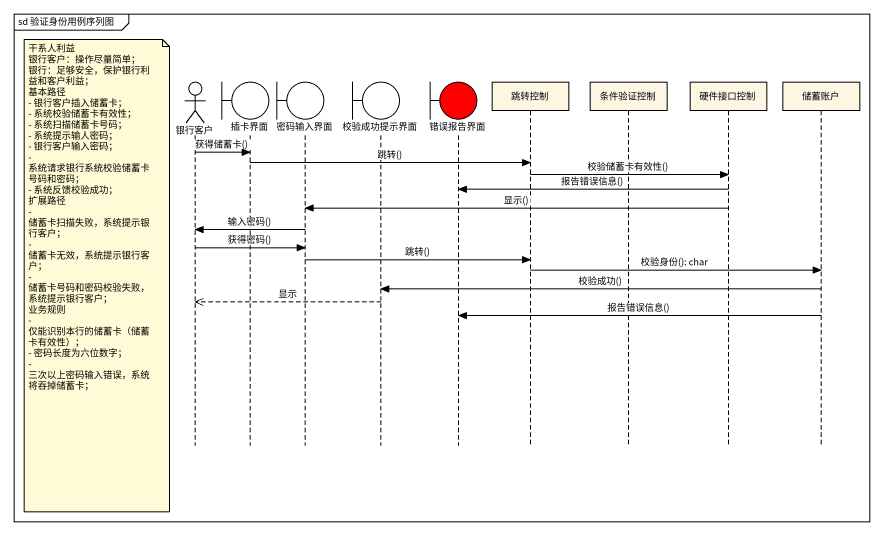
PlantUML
@startuml
mainframe sd 验证身份用例序列图
hide footbox
actor 银行客户
boundary 插卡界面
boundary 密码输入界面
boundary 校验成功提示界面
boundary 错误报告界面 #FF0000
participant 跳转控制
participant 条件验证控制
participant 硬件接口控制
participant 储蓄账户

银行客户 -> 插卡界面 : 获得储蓄卡()
插卡界面 -> 跳转控制 : 跳转()
跳转控制 -> 硬件接口控制 : 校验储蓄卡有效性()
硬件接口控制 -> 错误报告界面 : 报告错误信息()
硬件接口控制 -> 密码输入界面 : 显示()
密码输入界面 -> 银行客户 : 输入密码()
银行客户 -> 密码输入界面 : 获得密码()
密码输入界面 -> 跳转控制 : 跳转()
跳转控制 -> 储蓄账户 : 校验身份(): char
note left of 银行客户
  干系人利益
  银行客户：操作尽量简单；
  银行：足够安全，保护银行利益和客户利益；
  基本路径
  - 银行客户插入储蓄卡；
  - 系统校验储蓄卡有效性；
  - 系统扫描储蓄卡号码；
  - 系统提示输人密码；
  - 银行客户输入密码；
  - 系统请求银行系统校验储蓄卡号码和密码；
  - 系统反馈校验成功；
  扩展路径
  - 储蓄卡扫描失败，系统提示银行客户；
  - 储蓄卡无效，系统提示银行客户；
  - 储蓄卡号码和密码校验失败，系统提示银行客户；
  业务规则
  - 仅能识别本行的储蓄卡（储蓄卡有效性）；
  - 密码长度为六位数字；
  - 三次以上密码输入错误，系统将吞掉储蓄卡；
end note
储蓄账户 -> 校验成功提示界面 : 校验成功()
校验成功提示界面 -->> 银行客户 : 显示
储蓄账户 -> 错误报告界面 : 报告错误信息()
@enduml
